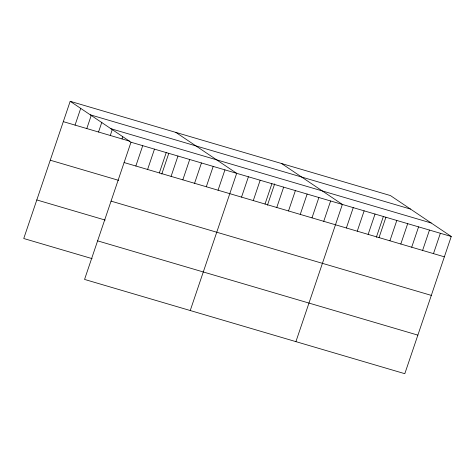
<?xml version="1.0" encoding="UTF-8"?>
<svg xmlns="http://www.w3.org/2000/svg" width="475" height="475" viewBox="0 0 475 475"><rect width="100%" height="100%" fill="white"/><g stroke="black" fill="none" stroke-linecap="round" stroke-linejoin="round"><path stroke-width="0.71" d="M70.193 101.306L130.993 142.215L84.556 279.425L404.807 373.694L451.25 236.485L390.444 195.575L70.193 101.306L23.75 238.515L92.132 258.643M75.05 125.103L80.75 108.27M86.794 128.559L91.301 115.235M98.533 132.02L101.858 122.2M110.277 135.476L112.415 129.164M122.022 138.932L122.734 136.83M135.85 166.013L142.738 145.671M147.594 169.468L154.482 149.132M159.339 172.924L166.22 152.588M161.767 174.105L168.756 153.449M171.083 176.385L177.965 156.043M182.822 179.841L189.709 159.499M194.566 183.297L201.453 162.955M206.31 186.752L213.192 166.41M218.049 190.208L224.936 169.872M190.237 310.531L236.681 173.328L175.875 132.418M241.537 197.125L248.419 176.783M253.282 200.581L260.163 180.239M265.02 204.036L271.908 183.694M267.449 205.218L274.675 183.867M276.765 207.492L283.652 187.15M288.509 210.947L295.391 190.606M300.248 214.403L307.135 194.067M311.992 217.865L318.879 197.523M323.736 221.32L330.618 200.978M295.919 341.638L342.362 204.434L281.562 163.525M346.37 227.982L353.252 207.64M357.253 231.183L364.141 210.847M368.143 234.389L375.03 214.053M376.337 237.268L383.331 216.606M379.032 237.595L385.92 217.253M389.922 240.801L396.809 220.459M400.811 244.007L407.692 223.666M411.7 247.214L418.582 226.872M422.59 250.414L429.471 230.078M433.479 253.62L440.361 233.284M90.256 114.808L410.513 209.077M110.93 128.719L431.187 222.989M63.306 121.647L129.616 141.17M130.993 142.215L451.25 236.485M124.112 162.557L444.363 256.827M50.255 160.212L118.637 180.346M111.055 201.121L431.312 295.391M36.807 199.945L105.189 220.079M97.607 240.855L417.863 335.124"/></g></svg>
